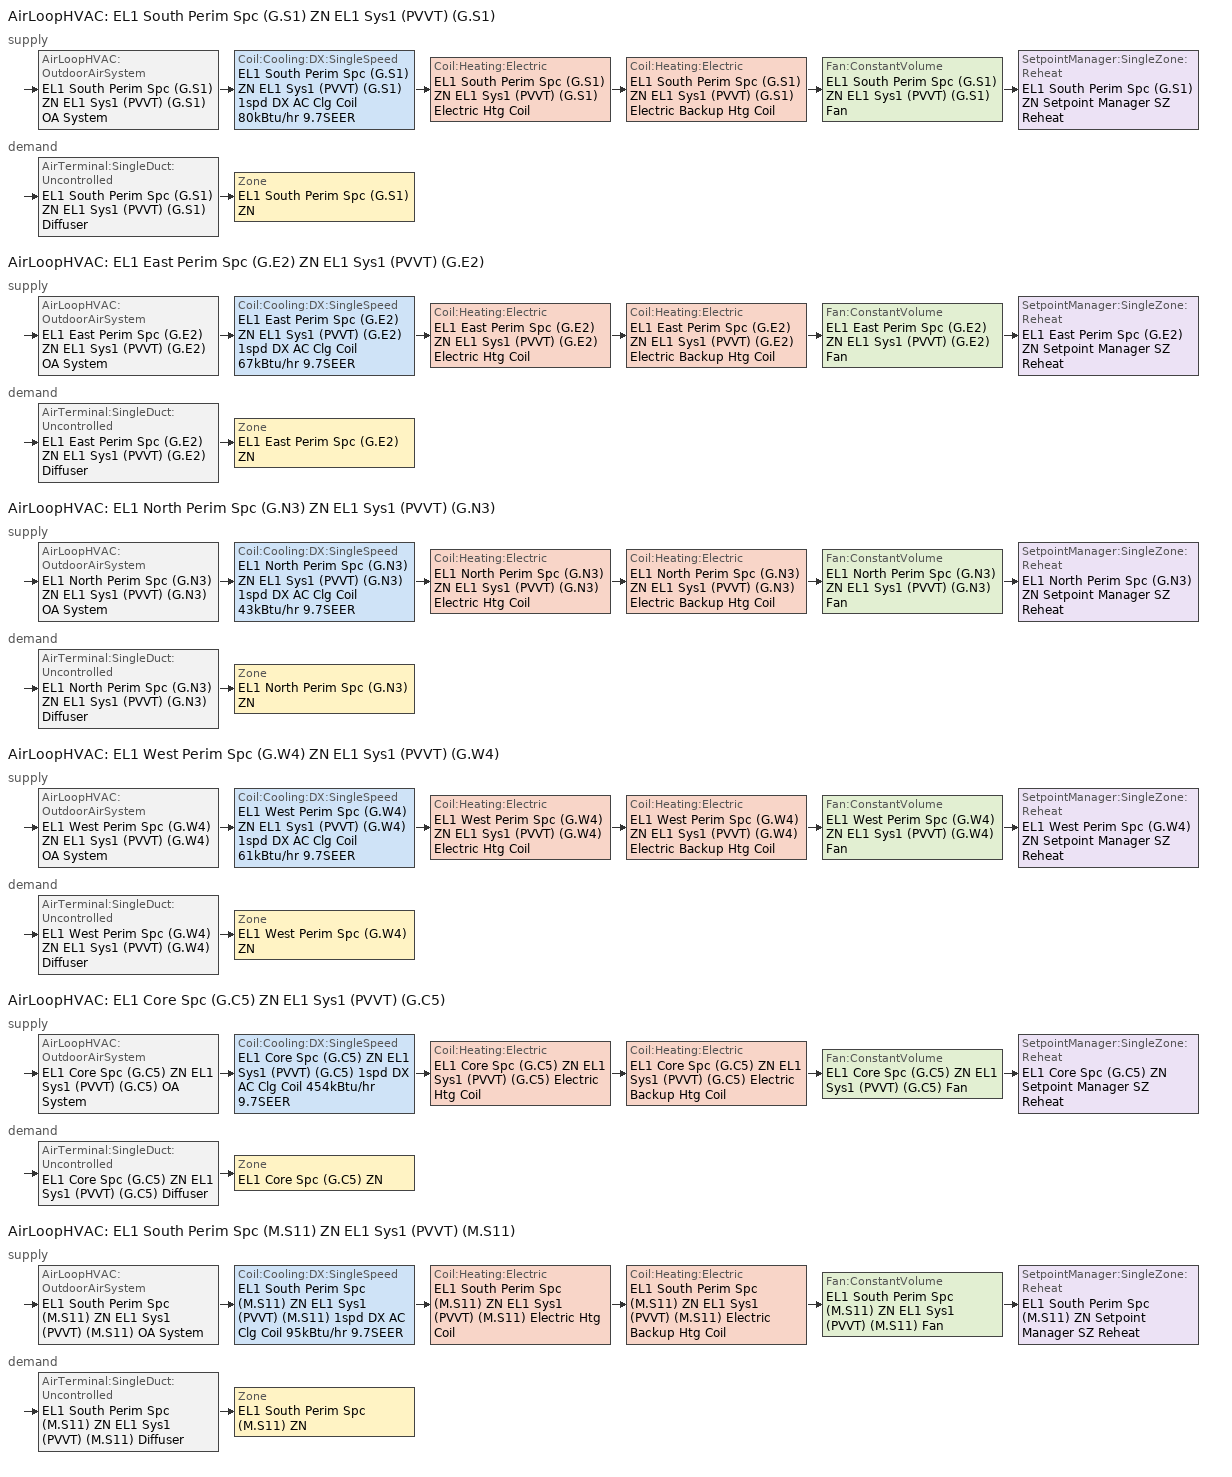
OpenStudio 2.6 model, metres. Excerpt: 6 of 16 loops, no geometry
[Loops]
AirLoopHVAC 'EL1 South Perim Spc (G.S1) ZN EL1 Sys1 (PVVT) (G.S1)'
 supply: AirLoopHVAC:OutdoorAirSystem 'EL1 South Perim Spc (G.S1) ZN EL1 Sys1 (PVVT) (G.S1) OA System' > Coil:Cooling:DX:SingleSpeed 'EL1 South Perim Spc (G.S1) ZN EL1 Sys1 (PVVT) (G.S1) 1spd DX AC Clg Coil 80kBtu/hr 9.7SEER' > Coil:Heating:Electric 'EL1 South Perim Spc (G.S1) ZN EL1 Sys1 (PVVT) (G.S1) Electric Htg Coil' > Coil:Heating:Electric 'EL1 South Perim Spc (G.S1) ZN EL1 Sys1 (PVVT) (G.S1) Electric Backup Htg Coil' > Fan:ConstantVolume 'EL1 South Perim Spc (G.S1) ZN EL1 Sys1 (PVVT) (G.S1) Fan' > SetpointManager:SingleZone:Reheat 'EL1 South Perim Spc (G.S1) ZN Setpoint Manager SZ Reheat'
 demand: AirTerminal:SingleDuct:Uncontrolled 'EL1 South Perim Spc (G.S1) ZN EL1 Sys1 (PVVT) (G.S1) Diffuser' > Zone 'EL1 South Perim Spc (G.S1) ZN'
AirLoopHVAC 'EL1 East Perim Spc (G.E2) ZN EL1 Sys1 (PVVT) (G.E2)'
 supply: AirLoopHVAC:OutdoorAirSystem 'EL1 East Perim Spc (G.E2) ZN EL1 Sys1 (PVVT) (G.E2) OA System' > Coil:Cooling:DX:SingleSpeed 'EL1 East Perim Spc (G.E2) ZN EL1 Sys1 (PVVT) (G.E2) 1spd DX AC Clg Coil 67kBtu/hr 9.7SEER' > Coil:Heating:Electric 'EL1 East Perim Spc (G.E2) ZN EL1 Sys1 (PVVT) (G.E2) Electric Htg Coil' > Coil:Heating:Electric 'EL1 East Perim Spc (G.E2) ZN EL1 Sys1 (PVVT) (G.E2) Electric Backup Htg Coil' > Fan:ConstantVolume 'EL1 East Perim Spc (G.E2) ZN EL1 Sys1 (PVVT) (G.E2) Fan' > SetpointManager:SingleZone:Reheat 'EL1 East Perim Spc (G.E2) ZN Setpoint Manager SZ Reheat'
 demand: AirTerminal:SingleDuct:Uncontrolled 'EL1 East Perim Spc (G.E2) ZN EL1 Sys1 (PVVT) (G.E2) Diffuser' > Zone 'EL1 East Perim Spc (G.E2) ZN'
AirLoopHVAC 'EL1 North Perim Spc (G.N3) ZN EL1 Sys1 (PVVT) (G.N3)'
 supply: AirLoopHVAC:OutdoorAirSystem 'EL1 North Perim Spc (G.N3) ZN EL1 Sys1 (PVVT) (G.N3) OA System' > Coil:Cooling:DX:SingleSpeed 'EL1 North Perim Spc (G.N3) ZN EL1 Sys1 (PVVT) (G.N3) 1spd DX AC Clg Coil 43kBtu/hr 9.7SEER' > Coil:Heating:Electric 'EL1 North Perim Spc (G.N3) ZN EL1 Sys1 (PVVT) (G.N3) Electric Htg Coil' > Coil:Heating:Electric 'EL1 North Perim Spc (G.N3) ZN EL1 Sys1 (PVVT) (G.N3) Electric Backup Htg Coil' > Fan:ConstantVolume 'EL1 North Perim Spc (G.N3) ZN EL1 Sys1 (PVVT) (G.N3) Fan' > SetpointManager:SingleZone:Reheat 'EL1 North Perim Spc (G.N3) ZN Setpoint Manager SZ Reheat'
 demand: AirTerminal:SingleDuct:Uncontrolled 'EL1 North Perim Spc (G.N3) ZN EL1 Sys1 (PVVT) (G.N3) Diffuser' > Zone 'EL1 North Perim Spc (G.N3) ZN'
AirLoopHVAC 'EL1 West Perim Spc (G.W4) ZN EL1 Sys1 (PVVT) (G.W4)'
 supply: AirLoopHVAC:OutdoorAirSystem 'EL1 West Perim Spc (G.W4) ZN EL1 Sys1 (PVVT) (G.W4) OA System' > Coil:Cooling:DX:SingleSpeed 'EL1 West Perim Spc (G.W4) ZN EL1 Sys1 (PVVT) (G.W4) 1spd DX AC Clg Coil 61kBtu/hr 9.7SEER' > Coil:Heating:Electric 'EL1 West Perim Spc (G.W4) ZN EL1 Sys1 (PVVT) (G.W4) Electric Htg Coil' > Coil:Heating:Electric 'EL1 West Perim Spc (G.W4) ZN EL1 Sys1 (PVVT) (G.W4) Electric Backup Htg Coil' > Fan:ConstantVolume 'EL1 West Perim Spc (G.W4) ZN EL1 Sys1 (PVVT) (G.W4) Fan' > SetpointManager:SingleZone:Reheat 'EL1 West Perim Spc (G.W4) ZN Setpoint Manager SZ Reheat'
 demand: AirTerminal:SingleDuct:Uncontrolled 'EL1 West Perim Spc (G.W4) ZN EL1 Sys1 (PVVT) (G.W4) Diffuser' > Zone 'EL1 West Perim Spc (G.W4) ZN'
AirLoopHVAC 'EL1 Core Spc (G.C5) ZN EL1 Sys1 (PVVT) (G.C5)'
 supply: AirLoopHVAC:OutdoorAirSystem 'EL1 Core Spc (G.C5) ZN EL1 Sys1 (PVVT) (G.C5) OA System' > Coil:Cooling:DX:SingleSpeed 'EL1 Core Spc (G.C5) ZN EL1 Sys1 (PVVT) (G.C5) 1spd DX AC Clg Coil 454kBtu/hr 9.7SEER' > Coil:Heating:Electric 'EL1 Core Spc (G.C5) ZN EL1 Sys1 (PVVT) (G.C5) Electric Htg Coil' > Coil:Heating:Electric 'EL1 Core Spc (G.C5) ZN EL1 Sys1 (PVVT) (G.C5) Electric Backup Htg Coil' > Fan:ConstantVolume 'EL1 Core Spc (G.C5) ZN EL1 Sys1 (PVVT) (G.C5) Fan' > SetpointManager:SingleZone:Reheat 'EL1 Core Spc (G.C5) ZN Setpoint Manager SZ Reheat'
 demand: AirTerminal:SingleDuct:Uncontrolled 'EL1 Core Spc (G.C5) ZN EL1 Sys1 (PVVT) (G.C5) Diffuser' > Zone 'EL1 Core Spc (G.C5) ZN'
AirLoopHVAC 'EL1 South Perim Spc (M.S11) ZN EL1 Sys1 (PVVT) (M.S11)'
 supply: AirLoopHVAC:OutdoorAirSystem 'EL1 South Perim Spc (M.S11) ZN EL1 Sys1 (PVVT) (M.S11) OA System' > Coil:Cooling:DX:SingleSpeed 'EL1 South Perim Spc (M.S11) ZN EL1 Sys1 (PVVT) (M.S11) 1spd DX AC Clg Coil 95kBtu/hr 9.7SEER' > Coil:Heating:Electric 'EL1 South Perim Spc (M.S11) ZN EL1 Sys1 (PVVT) (M.S11) Electric Htg Coil' > Coil:Heating:Electric 'EL1 South Perim Spc (M.S11) ZN EL1 Sys1 (PVVT) (M.S11) Electric Backup Htg Coil' > Fan:ConstantVolume 'EL1 South Perim Spc (M.S11) ZN EL1 Sys1 (PVVT) (M.S11) Fan' > SetpointManager:SingleZone:Reheat 'EL1 South Perim Spc (M.S11) ZN Setpoint Manager SZ Reheat'
 demand: AirTerminal:SingleDuct:Uncontrolled 'EL1 South Perim Spc (M.S11) ZN EL1 Sys1 (PVVT) (M.S11) Diffuser' > Zone 'EL1 South Perim Spc (M.S11) ZN'
[Sizing:Zone] Zone Cooling Design Supply Air Temperature Input Method=SupplyAirTemperature; Zone Cooling Design Supply Air Temperature {C}=12.7778; Zone Cooling Design Supply Air Temperature Difference {deltaC}=11.11; Zone Heating Design Supply Air Temperature Input Method=SupplyAirTemperature; Zone Heating Design Supply Air Temperature {C}=50; Zone Heating Design Supply Air Temperature Difference {deltaC}=11.11; Zone Cooling Design Supply Air Humidity Ratio {kg-H2O/kg-air}=0.0085; Zone Heating Design Supply Air Humidity Ratio {kg-H2O/kg-air}=0.008; Cooling Design Air Flow Method=DesignDay; Heating Design Air Flow Method=DesignDay; Account for Dedicated Outdoor Air System=No; Dedicated Outdoor Air System Control Strategy=NeutralSupplyAir; Dedicated Outdoor Air Low Setpoint Temperature for Design {C}=autosize; Dedicated Outdoor Air High Setpoint Temperature for Design {C}=autosize
EL1 Core Spc (G.C5) ZN; EL1 East Perim Spc (G.E2) ZN; EL1 North Perim Spc (G.N3) ZN; EL1 South Perim Spc (G.S1) ZN; EL1 South Perim Spc (M.S11) ZN; EL1 West Perim Spc (G.W4) ZN
[Zone equipment]
EL1 Core Spc (G.C5) ZN: EL1 Core Spc (G.C5) ZN EL1 Sys1 (PVVT) (G.C5) Diffuser
EL1 East Perim Spc (G.E2) ZN: EL1 East Perim Spc (G.E2) ZN EL1 Sys1 (PVVT) (G.E2) Diffuser
EL1 North Perim Spc (G.N3) ZN: EL1 North Perim Spc (G.N3) ZN EL1 Sys1 (PVVT) (G.N3) Diffuser
EL1 South Perim Spc (G.S1) ZN: EL1 South Perim Spc (G.S1) ZN EL1 Sys1 (PVVT) (G.S1) Diffuser
EL1 South Perim Spc (M.S11) ZN: EL1 South Perim Spc (M.S11) ZN EL1 Sys1 (PVVT) (M.S11) Diffuser
EL1 West Perim Spc (G.W4) ZN: EL1 West Perim Spc (G.W4) ZN EL1 Sys1 (PVVT) (G.W4) Diffuser
[AirLoopHVAC] Design Supply Air Flow Rate {m3/s}=AutoSize
Name | Availability Schedule
EL1 South Perim Spc (G.S1) ZN EL1 Sys1 (PVVT) (G.S1) | EL1 South Perim Spc (G.S1) ZN EL1 Sys1 (PVVT) (G.S1) Occ Sch
EL1 East Perim Spc (G.E2) ZN EL1 Sys1 (PVVT) (G.E2) | EL1 East Perim Spc (G.E2) ZN EL1 Sys1 (PVVT) (G.E2) Occ Sch
EL1 North Perim Spc (G.N3) ZN EL1 Sys1 (PVVT) (G.N3) | EL1 North Perim Spc (G.N3) ZN EL1 Sys1 (PVVT) (G.N3) Occ Sch
EL1 West Perim Spc (G.W4) ZN EL1 Sys1 (PVVT) (G.W4) | EL1 West Perim Spc (G.W4) ZN EL1 Sys1 (PVVT) (G.W4) Occ Sch
EL1 Core Spc (G.C5) ZN EL1 Sys1 (PVVT) (G.C5) | EL1 Core Spc (G.C5) ZN EL1 Sys1 (PVVT) (G.C5) Occ Sch
EL1 South Perim Spc (M.S11) ZN EL1 Sys1 (PVVT) (M.S11) | EL1 South Perim Spc (M.S11) ZN EL1 Sys1 (PVVT) (M.S11) Occ Sch
[Sizing:System] Type of Load to Size On=Sensible; Design Outdoor Air Flow Rate {m3/s}=Autosize; Minimum System Air Flow Ratio=1; Preheat Design Temperature {C}=7.22222; Preheat Design Humidity Ratio {kg-H2O/kg-Air}=0.008; Precool Design Temperature {C}=12.7778; Precool Design Humidity Ratio {kg-H2O/kg-Air}=0.008; Central Cooling Design Supply Air Temperature {C}=12.7778; Central Heating Design Supply Air Temperature {C}=50; Sizing Option=Coincident; 100% Outdoor Air in Cooling=No; 100% Outdoor Air in Heating=No; Central Cooling Design Supply Air Humidity Ratio {kg-H2O/kg-Air}=0.0085; Central Heating Design Supply Air Humidity Ratio {kg-H2O/kg-Air}=0.008; Cooling Design Air Flow Method=DesignDay; Cooling Design Air Flow Rate {m3/s}=0; Heating Design Air Flow Method=DesignDay; Heating Design Air Flow Rate {m3/s}=0; System Outdoor Air Method=ZoneSum; Zone Maximum Outdoor Air Fraction=1; Cooling Supply Air Flow Rate Per Floor Area {m3/s-m2}=0.00996765; Cooling Fraction of Autosized Cooling Supply Air Flow Rate=1; Cooling Supply Air Flow Rate Per Unit Cooling Capacity {m3/s-W}=3.94755e-05; Heating Supply Air Flow Rate Per Floor Area {m3/s-m2}=0.00996765; Heating Fraction of Autosized Heating Supply Air Flow Rate=1; Heating Fraction of Autosized Cooling Supply Air Flow Rate=1; Heating Supply Air Flow Rate Per Unit Heating Capacity {m3/s-W}=3.15882e-05; Cooling Design Capacity Method=CoolingDesignCapacity; Cooling Design Capacity {W}=autosize; Cooling Design Capacity Per Floor Area {W/m2}=234.7; Fraction of Autosized Cooling Design Capacity=1; Heating Design Capacity Method=HeatingDesignCapacity; Heating Design Capacity {W}=autosize; Heating Design Capacity Per Floor Area {W/m2}=157; Fraction of Autosized Heating Design Capacity=1; Central Cooling Capacity Control Method=OnOff
EL1 South Perim Spc (G.S1) ZN EL1 Sys1 (PVVT) (G.S1); EL1 East Perim Spc (G.E2) ZN EL1 Sys1 (PVVT) (G.E2); EL1 North Perim Spc (G.N3) ZN EL1 Sys1 (PVVT) (G.N3); EL1 West Perim Spc (G.W4) ZN EL1 Sys1 (PVVT) (G.W4); EL1 Core Spc (G.C5) ZN EL1 Sys1 (PVVT) (G.C5); EL1 South Perim Spc (M.S11) ZN EL1 Sys1 (PVVT) (M.S11)
[SetpointManager:SingleZone:Reheat] Minimum Supply Air Temperature {C}=12.7778; Maximum Supply Air Temperature {C}=50
Name | Control Zone | Setpoint Node or NodeList
EL1 South Perim Spc (G.S1) ZN Setpoint Manager SZ Reheat | EL1 South Perim Spc (G.S1) ZN | EL1 South Perim Spc (G.S1) ZN EL1 Sys1 (PVVT) (G.S1) Supply Outlet Node
EL1 East Perim Spc (G.E2) ZN Setpoint Manager SZ Reheat | EL1 East Perim Spc (G.E2) ZN | EL1 East Perim Spc (G.E2) ZN EL1 Sys1 (PVVT) (G.E2) Supply Outlet Node
EL1 North Perim Spc (G.N3) ZN Setpoint Manager SZ Reheat | EL1 North Perim Spc (G.N3) ZN | EL1 North Perim Spc (G.N3) ZN EL1 Sys1 (PVVT) (G.N3) Supply Outlet Node
EL1 West Perim Spc (G.W4) ZN Setpoint Manager SZ Reheat | EL1 West Perim Spc (G.W4) ZN | EL1 West Perim Spc (G.W4) ZN EL1 Sys1 (PVVT) (G.W4) Supply Outlet Node
EL1 Core Spc (G.C5) ZN Setpoint Manager SZ Reheat | EL1 Core Spc (G.C5) ZN | EL1 Core Spc (G.C5) ZN EL1 Sys1 (PVVT) (G.C5) Supply Outlet Node
EL1 South Perim Spc (M.S11) ZN Setpoint Manager SZ Reheat | EL1 South Perim Spc (M.S11) ZN | EL1 South Perim Spc (M.S11) ZN EL1 Sys1 (PVVT) (M.S11) Supply Outlet Node
[Fan:ConstantVolume] Availability Schedule=Always On Discrete; Maximum Flow Rate {m3/s}=AutoSize; Motor In Airstream Fraction=1
Name | Fan Efficiency | Pressure Rise {Pa} | Motor Efficiency
EL1 South Perim Spc (G.S1) ZN EL1 Sys1 (PVVT) (G.S1) Fan | 0.5395 | 622.722 | 0.83
EL1 East Perim Spc (G.E2) ZN EL1 Sys1 (PVVT) (G.E2) Fan; EL1 West Perim Spc (G.W4) ZN EL1 Sys1 (PVVT) (G.W4) Fan | 0.52975 | 622.722 | 0.815
EL1 North Perim Spc (G.N3) ZN EL1 Sys1 (PVVT) (G.N3) Fan | 0.5135 | 622.722 | 0.79
EL1 Core Spc (G.C5) ZN EL1 Sys1 (PVVT) (G.C5) Fan | 0.58825 | 1110.94 | 0.905
EL1 South Perim Spc (M.S11) ZN EL1 Sys1 (PVVT) (M.S11) Fan | 0.5525 | 622.722 | 0.85
[Coil:Heating:Electric] Availability Schedule=Always On Discrete; Efficiency=1
EL1 South Perim Spc (G.S1) ZN EL1 Sys1 (PVVT) (G.S1) Electric Htg Coil; EL1 South Perim Spc (G.S1) ZN EL1 Sys1 (PVVT) (G.S1) Electric Backup Htg Coil; EL1 East Perim Spc (G.E2) ZN EL1 Sys1 (PVVT) (G.E2) Electric Htg Coil; EL1 East Perim Spc (G.E2) ZN EL1 Sys1 (PVVT) (G.E2) Electric Backup Htg Coil; EL1 North Perim Spc (G.N3) ZN EL1 Sys1 (PVVT) (G.N3) Electric Htg Coil; EL1 North Perim Spc (G.N3) ZN EL1 Sys1 (PVVT) (G.N3) Electric Backup Htg Coil; EL1 West Perim Spc (G.W4) ZN EL1 Sys1 (PVVT) (G.W4) Electric Htg Coil; EL1 West Perim Spc (G.W4) ZN EL1 Sys1 (PVVT) (G.W4) Electric Backup Htg Coil; EL1 Core Spc (G.C5) ZN EL1 Sys1 (PVVT) (G.C5) Electric Htg Coil; EL1 Core Spc (G.C5) ZN EL1 Sys1 (PVVT) (G.C5) Electric Backup Htg Coil; EL1 South Perim Spc (M.S11) ZN EL1 Sys1 (PVVT) (M.S11) Electric Htg Coil; EL1 South Perim Spc (M.S11) ZN EL1 Sys1 (PVVT) (M.S11) Electric Backup Htg Coil
[Coil:Cooling:DX:SingleSpeed] Availability Schedule=Always On Discrete; Rated Total Cooling Capacity {W}=autosize; Rated Sensible Heat Ratio=autosize; Rated COP {W/W}=3.14722; Rated Air Flow Rate {m3/s}=autosize; Rated Evaporator Fan Power Per Volume Flow Rate {W/(m3/s)}=773.3; Total Cooling Capacity Function of Temperature Curve=SpltAC1Sp_ClCap_fT; Total Cooling Capacity Function of Flow Fraction Curve=SpltAC1Sp_CLoss_fPLR_Mod; Energy Input Ratio Function of Temperature Curve=SpltAC1Sp_EIR_fT; Energy Input Ratio Function of Flow Fraction Curve=SpltAC1Sp_CEIR_fPLR_Mod; Part Load Fraction Correlation Curve=CoilClgDXEIRRatio_fQFrac; Condenser Type=AirCooled; Evaporative Condenser Effectiveness=0; Evaporative Condenser Air Flow Rate {m3/s}=Autosize; Evaporative Condenser Pump Rated Power Consumption {W}=Autosize; Crankcase Heater Capacity {W}=0; Maximum Outdoor Dry-Bulb Temperature for Crankcase Heater Operation {C}=0; Basin Heater Capacity {W/K}=0; Basin Heater Setpoint Temperature {C}=10
EL1 South Perim Spc (G.S1) ZN EL1 Sys1 (PVVT) (G.S1) 1spd DX AC Clg Coil 80kBtu/hr 9.7SEER; EL1 East Perim Spc (G.E2) ZN EL1 Sys1 (PVVT) (G.E2) 1spd DX AC Clg Coil 67kBtu/hr 9.7SEER; EL1 North Perim Spc (G.N3) ZN EL1 Sys1 (PVVT) (G.N3) 1spd DX AC Clg Coil 43kBtu/hr 9.7SEER; EL1 West Perim Spc (G.W4) ZN EL1 Sys1 (PVVT) (G.W4) 1spd DX AC Clg Coil 61kBtu/hr 9.7SEER; EL1 Core Spc (G.C5) ZN EL1 Sys1 (PVVT) (G.C5) 1spd DX AC Clg Coil 454kBtu/hr 9.7SEER; EL1 South Perim Spc (M.S11) ZN EL1 Sys1 (PVVT) (M.S11) 1spd DX AC Clg Coil 95kBtu/hr 9.7SEER
[Controller:OutdoorAir] Minimum Outdoor Air Flow Rate {m3/s}=0; Maximum Outdoor Air Flow Rate {m3/s}=Autosize; Economizer Control Type=NoEconomizer; Economizer Control Action Type=ModulateFlow; Economizer Maximum Limit Dry-Bulb Temperature {C}=28; Economizer Maximum Limit Enthalpy {J/kg}=64000; Lockout Type=LockoutWithCompressor; Minimum Limit Type=FixedMinimum; Minimum Outdoor Air Schedule=Always On Discrete; High Humidity Control=No; Heat Recovery Bypass Control Type=BypassWhenWithinEconomizerLimits
Name | Controller Mechanical Ventilation
EL1 South Perim Spc (G.S1) ZN EL1 Sys1 (PVVT) (G.S1) OA System Controller | Controller Mechanical Ventilation 1
EL1 East Perim Spc (G.E2) ZN EL1 Sys1 (PVVT) (G.E2) OA System Controller | Controller Mechanical Ventilation 2
EL1 North Perim Spc (G.N3) ZN EL1 Sys1 (PVVT) (G.N3) OA System Controller | Controller Mechanical Ventilation 3
EL1 West Perim Spc (G.W4) ZN EL1 Sys1 (PVVT) (G.W4) OA System Controller | Controller Mechanical Ventilation 4
EL1 Core Spc (G.C5) ZN EL1 Sys1 (PVVT) (G.C5) OA System Controller | Controller Mechanical Ventilation 5
EL1 South Perim Spc (M.S11) ZN EL1 Sys1 (PVVT) (M.S11) OA System Controller | Controller Mechanical Ventilation 6
[Controller:MechanicalVentilation] Availability Schedule=Always On Discrete; System Outdoor Air Method=ZoneSum
Controller Mechanical Ventilation 1; Controller Mechanical Ventilation 2; Controller Mechanical Ventilation 3; Controller Mechanical Ventilation 4; Controller Mechanical Ventilation 5; Controller Mechanical Ventilation 6
[AirLoopHVAC:OutdoorAirSystem]
Name | Controller
EL1 South Perim Spc (G.S1) ZN EL1 Sys1 (PVVT) (G.S1) OA System | EL1 South Perim Spc (G.S1) ZN EL1 Sys1 (PVVT) (G.S1) OA System Controller
EL1 East Perim Spc (G.E2) ZN EL1 Sys1 (PVVT) (G.E2) OA System | EL1 East Perim Spc (G.E2) ZN EL1 Sys1 (PVVT) (G.E2) OA System Controller
EL1 North Perim Spc (G.N3) ZN EL1 Sys1 (PVVT) (G.N3) OA System | EL1 North Perim Spc (G.N3) ZN EL1 Sys1 (PVVT) (G.N3) OA System Controller
EL1 West Perim Spc (G.W4) ZN EL1 Sys1 (PVVT) (G.W4) OA System | EL1 West Perim Spc (G.W4) ZN EL1 Sys1 (PVVT) (G.W4) OA System Controller
EL1 Core Spc (G.C5) ZN EL1 Sys1 (PVVT) (G.C5) OA System | EL1 Core Spc (G.C5) ZN EL1 Sys1 (PVVT) (G.C5) OA System Controller
EL1 South Perim Spc (M.S11) ZN EL1 Sys1 (PVVT) (M.S11) OA System | EL1 South Perim Spc (M.S11) ZN EL1 Sys1 (PVVT) (M.S11) OA System Controller
[AirTerminal:SingleDuct:Uncontrolled] Availability Schedule=Always On Discrete; Maximum Air Flow Rate {m3/s}=AutoSize
EL1 South Perim Spc (G.S1) ZN EL1 Sys1 (PVVT) (G.S1) Diffuser; EL1 East Perim Spc (G.E2) ZN EL1 Sys1 (PVVT) (G.E2) Diffuser; EL1 North Perim Spc (G.N3) ZN EL1 Sys1 (PVVT) (G.N3) Diffuser; EL1 West Perim Spc (G.W4) ZN EL1 Sys1 (PVVT) (G.W4) Diffuser; EL1 Core Spc (G.C5) ZN EL1 Sys1 (PVVT) (G.C5) Diffuser; EL1 South Perim Spc (M.S11) ZN EL1 Sys1 (PVVT) (M.S11) Diffuser
[Schedule:Ruleset]
Name | Default Day Schedule | Summer Design Day Schedule | Winter Design Day Schedule
EL1 Core Spc (G.C5) ZN EL1 Sys1 (PVVT) (G.C5) Occ Sch | EL1 Core Spc (G.C5) ZN EL1 Sys1 (PVVT) (G.C5) Occ Sch Default | EL1 Core Spc (G.C5) ZN EL1 Sys1 (PVVT) (G.C5) Occ Sch Summer Design Day | EL1 Core Spc (G.C5) ZN EL1 Sys1 (PVVT) (G.C5) Occ Sch Winter Design Day
EL1 East Perim Spc (G.E2) ZN EL1 Sys1 (PVVT) (G.E2) Occ Sch | EL1 East Perim Spc (G.E2) ZN EL1 Sys1 (PVVT) (G.E2) Occ Sch Default | EL1 East Perim Spc (G.E2) ZN EL1 Sys1 (PVVT) (G.E2) Occ Sch Summer Design Day | EL1 East Perim Spc (G.E2) ZN EL1 Sys1 (PVVT) (G.E2) Occ Sch Winter Design Day
EL1 North Perim Spc (G.N3) ZN EL1 Sys1 (PVVT) (G.N3) Occ Sch | EL1 North Perim Spc (G.N3) ZN EL1 Sys1 (PVVT) (G.N3) Occ Sch Default | EL1 North Perim Spc (G.N3) ZN EL1 Sys1 (PVVT) (G.N3) Occ Sch Summer Design Day | EL1 North Perim Spc (G.N3) ZN EL1 Sys1 (PVVT) (G.N3) Occ Sch Winter Design Day
EL1 South Perim Spc (G.S1) ZN EL1 Sys1 (PVVT) (G.S1) Occ Sch | EL1 South Perim Spc (G.S1) ZN EL1 Sys1 (PVVT) (G.S1) Occ Sch Default | EL1 South Perim Spc (G.S1) ZN EL1 Sys1 (PVVT) (G.S1) Occ Sch Summer Design Day | EL1 South Perim Spc (G.S1) ZN EL1 Sys1 (PVVT) (G.S1) Occ Sch Winter Design Day
EL1 South Perim Spc (M.S11) ZN EL1 Sys1 (PVVT) (M.S11) Occ Sch | EL1 South Perim Spc (M.S11) ZN EL1 Sys1 (PVVT) (M.S11) Occ Sch Default | EL1 South Perim Spc (M.S11) ZN EL1 Sys1 (PVVT) (M.S11) Occ Sch Summer Design Day | EL1 South Perim Spc (M.S11) ZN EL1 Sys1 (PVVT) (M.S11) Occ Sch Winter Design Day
EL1 West Perim Spc (G.W4) ZN EL1 Sys1 (PVVT) (G.W4) Occ Sch | EL1 West Perim Spc (G.W4) ZN EL1 Sys1 (PVVT) (G.W4) Occ Sch Default | EL1 West Perim Spc (G.W4) ZN EL1 Sys1 (PVVT) (G.W4) Occ Sch Summer Design Day | EL1 West Perim Spc (G.W4) ZN EL1 Sys1 (PVVT) (G.W4) Occ Sch Winter Design Day
[Schedule:Day]
EL1 Core Spc (G.C5) ZN EL1 Sys1 (PVVT) (G.C5) Occ Sch Default; EL1 Core Spc (G.C5) ZN EL1 Sys1 (PVVT) (G.C5) Occ Sch Winter Design Day; EL1 Core Spc (G.C5) ZN EL1 Sys1 (PVVT) (G.C5) Occ Sch Summer Design Day; EL1 East Perim Spc (G.E2) ZN EL1 Sys1 (PVVT) (G.E2) Occ Sch Default; EL1 East Perim Spc (G.E2) ZN EL1 Sys1 (PVVT) (G.E2) Occ Sch Winter Design Day; EL1 East Perim Spc (G.E2) ZN EL1 Sys1 (PVVT) (G.E2) Occ Sch Summer Design Day; EL1 North Perim Spc (G.N3) ZN EL1 Sys1 (PVVT) (G.N3) Occ Sch Default; EL1 North Perim Spc (G.N3) ZN EL1 Sys1 (PVVT) (G.N3) Occ Sch Winter Design Day; EL1 North Perim Spc (G.N3) ZN EL1 Sys1 (PVVT) (G.N3) Occ Sch Summer Design Day; EL1 South Perim Spc (G.S1) ZN EL1 Sys1 (PVVT) (G.S1) Occ Sch Default; EL1 South Perim Spc (G.S1) ZN EL1 Sys1 (PVVT) (G.S1) Occ Sch Winter Design Day; EL1 South Perim Spc (G.S1) ZN EL1 Sys1 (PVVT) (G.S1) Occ Sch Summer Design Day; EL1 South Perim Spc (M.S11) ZN EL1 Sys1 (PVVT) (M.S11) Occ Sch Default; EL1 South Perim Spc (M.S11) ZN EL1 Sys1 (PVVT) (M.S11) Occ Sch Winter Design Day; EL1 South Perim Spc (M.S11) ZN EL1 Sys1 (PVVT) (M.S11) Occ Sch Summer Design Day; EL1 West Perim Spc (G.W4) ZN EL1 Sys1 (PVVT) (G.W4) Occ Sch Default; EL1 West Perim Spc (G.W4) ZN EL1 Sys1 (PVVT) (G.W4) Occ Sch Winter Design Day; EL1 West Perim Spc (G.W4) ZN EL1 Sys1 (PVVT) (G.W4) Occ Sch Summer Design Day: 24, 0, 1
EL1 Core Spc (G.C5) ZN EL1 Sys1 (PVVT) (G.C5) Occ Sch Monday; EL1 Core Spc (G.C5) ZN EL1 Sys1 (PVVT) (G.C5) Occ Sch Tuesday; EL1 Core Spc (G.C5) ZN EL1 Sys1 (PVVT) (G.C5) Occ Sch Wednesday; EL1 Core Spc (G.C5) ZN EL1 Sys1 (PVVT) (G.C5) Occ Sch Thursday; EL1 Core Spc (G.C5) ZN EL1 Sys1 (PVVT) (G.C5) Occ Sch Friday; EL1 East Perim Spc (G.E2) ZN EL1 Sys1 (PVVT) (G.E2) Occ Sch Monday; EL1 East Perim Spc (G.E2) ZN EL1 Sys1 (PVVT) (G.E2) Occ Sch Tuesday; EL1 East Perim Spc (G.E2) ZN EL1 Sys1 (PVVT) (G.E2) Occ Sch Wednesday; EL1 East Perim Spc (G.E2) ZN EL1 Sys1 (PVVT) (G.E2) Occ Sch Thursday; EL1 East Perim Spc (G.E2) ZN EL1 Sys1 (PVVT) (G.E2) Occ Sch Friday; EL1 North Perim Spc (G.N3) ZN EL1 Sys1 (PVVT) (G.N3) Occ Sch Monday; EL1 North Perim Spc (G.N3) ZN EL1 Sys1 (PVVT) (G.N3) Occ Sch Tuesday; EL1 North Perim Spc (G.N3) ZN EL1 Sys1 (PVVT) (G.N3) Occ Sch Wednesday; EL1 North Perim Spc (G.N3) ZN EL1 Sys1 (PVVT) (G.N3) Occ Sch Thursday; EL1 North Perim Spc (G.N3) ZN EL1 Sys1 (PVVT) (G.N3) Occ Sch Friday; EL1 South Perim Spc (G.S1) ZN EL1 Sys1 (PVVT) (G.S1) Occ Sch Monday; EL1 South Perim Spc (G.S1) ZN EL1 Sys1 (PVVT) (G.S1) Occ Sch Tuesday; EL1 South Perim Spc (G.S1) ZN EL1 Sys1 (PVVT) (G.S1) Occ Sch Wednesday; EL1 South Perim Spc (G.S1) ZN EL1 Sys1 (PVVT) (G.S1) Occ Sch Thursday; EL1 South Perim Spc (G.S1) ZN EL1 Sys1 (PVVT) (G.S1) Occ Sch Friday; EL1 South Perim Spc (M.S11) ZN EL1 Sys1 (PVVT) (M.S11) Occ Sch Monday; EL1 South Perim Spc (M.S11) ZN EL1 Sys1 (PVVT) (M.S11) Occ Sch Tuesday; EL1 South Perim Spc (M.S11) ZN EL1 Sys1 (PVVT) (M.S11) Occ Sch Wednesday; EL1 South Perim Spc (M.S11) ZN EL1 Sys1 (PVVT) (M.S11) Occ Sch Thursday; EL1 South Perim Spc (M.S11) ZN EL1 Sys1 (PVVT) (M.S11) Occ Sch Friday; EL1 West Perim Spc (G.W4) ZN EL1 Sys1 (PVVT) (G.W4) Occ Sch Monday; EL1 West Perim Spc (G.W4) ZN EL1 Sys1 (PVVT) (G.W4) Occ Sch Tuesday; EL1 West Perim Spc (G.W4) ZN EL1 Sys1 (PVVT) (G.W4) Occ Sch Wednesday; EL1 West Perim Spc (G.W4) ZN EL1 Sys1 (PVVT) (G.W4) Occ Sch Thursday; EL1 West Perim Spc (G.W4) ZN EL1 Sys1 (PVVT) (G.W4) Occ Sch Friday: 9, 0, 0, 22, 0, 1, 24, 0, 0
EL1 Core Spc (G.C5) ZN EL1 Sys1 (PVVT) (G.C5) Occ Sch Saturday; EL1 East Perim Spc (G.E2) ZN EL1 Sys1 (PVVT) (G.E2) Occ Sch Saturday; EL1 North Perim Spc (G.N3) ZN EL1 Sys1 (PVVT) (G.N3) Occ Sch Saturday; EL1 South Perim Spc (G.S1) ZN EL1 Sys1 (PVVT) (G.S1) Occ Sch Saturday; EL1 South Perim Spc (M.S11) ZN EL1 Sys1 (PVVT) (M.S11) Occ Sch Saturday; EL1 West Perim Spc (G.W4) ZN EL1 Sys1 (PVVT) (G.W4) Occ Sch Saturday: 9, 0, 0, 20, 0, 1, 24, 0, 0
EL1 Core Spc (G.C5) ZN EL1 Sys1 (PVVT) (G.C5) Occ Sch Sunday; EL1 East Perim Spc (G.E2) ZN EL1 Sys1 (PVVT) (G.E2) Occ Sch Sunday; EL1 North Perim Spc (G.N3) ZN EL1 Sys1 (PVVT) (G.N3) Occ Sch Sunday; EL1 South Perim Spc (G.S1) ZN EL1 Sys1 (PVVT) (G.S1) Occ Sch Sunday; EL1 South Perim Spc (M.S11) ZN EL1 Sys1 (PVVT) (M.S11) Occ Sch Sunday; EL1 West Perim Spc (G.W4) ZN EL1 Sys1 (PVVT) (G.W4) Occ Sch Sunday: 9, 0, 0, 19, 0, 1, 24, 0, 0
[Schedule:Rule] Date Specification Type=DateRange; Start Month=1; Start Day=1; End Month=12
Name | Schedule Ruleset | Rule Order | Day Schedule | Apply Monday | End Day | Apply Tuesday | Apply Wednesday | Apply Thursday | Apply Friday | Apply Saturday | Apply Sunday
EL1 Core Spc (G.C5) ZN EL1 Sys1 (PVVT) (G.C5) Occ Sch Monday Rule | EL1 Core Spc (G.C5) ZN EL1 Sys1 (PVVT) (G.C5) Occ Sch | 6 | EL1 Core Spc (G.C5) ZN EL1 Sys1 (PVVT) (G.C5) Occ Sch Monday | Yes | 25
EL1 Core Spc (G.C5) ZN EL1 Sys1 (PVVT) (G.C5) Occ Sch Tuesday Rule | EL1 Core Spc (G.C5) ZN EL1 Sys1 (PVVT) (G.C5) Occ Sch | 5 | EL1 Core Spc (G.C5) ZN EL1 Sys1 (PVVT) (G.C5) Occ Sch Tuesday |  | 26 | Yes
EL1 Core Spc (G.C5) ZN EL1 Sys1 (PVVT) (G.C5) Occ Sch Wednesday Rule | EL1 Core Spc (G.C5) ZN EL1 Sys1 (PVVT) (G.C5) Occ Sch | 4 | EL1 Core Spc (G.C5) ZN EL1 Sys1 (PVVT) (G.C5) Occ Sch Wednesday |  | 27 |  | Yes
EL1 Core Spc (G.C5) ZN EL1 Sys1 (PVVT) (G.C5) Occ Sch Thursday Rule | EL1 Core Spc (G.C5) ZN EL1 Sys1 (PVVT) (G.C5) Occ Sch | 3 | EL1 Core Spc (G.C5) ZN EL1 Sys1 (PVVT) (G.C5) Occ Sch Thursday |  | 28 |  |  | Yes
EL1 Core Spc (G.C5) ZN EL1 Sys1 (PVVT) (G.C5) Occ Sch Friday Rule | EL1 Core Spc (G.C5) ZN EL1 Sys1 (PVVT) (G.C5) Occ Sch | 2 | EL1 Core Spc (G.C5) ZN EL1 Sys1 (PVVT) (G.C5) Occ Sch Friday |  | 29 |  |  |  | Yes
EL1 Core Spc (G.C5) ZN EL1 Sys1 (PVVT) (G.C5) Occ Sch Saturday Rule | EL1 Core Spc (G.C5) ZN EL1 Sys1 (PVVT) (G.C5) Occ Sch | 1 | EL1 Core Spc (G.C5) ZN EL1 Sys1 (PVVT) (G.C5) Occ Sch Saturday |  | 30 |  |  |  |  | Yes
EL1 Core Spc (G.C5) ZN EL1 Sys1 (PVVT) (G.C5) Occ Sch Sunday Rule | EL1 Core Spc (G.C5) ZN EL1 Sys1 (PVVT) (G.C5) Occ Sch | 0 | EL1 Core Spc (G.C5) ZN EL1 Sys1 (PVVT) (G.C5) Occ Sch Sunday |  | 31 |  |  |  |  |  | Yes
EL1 East Perim Spc (G.E2) ZN EL1 Sys1 (PVVT) (G.E2) Occ Sch Monday Rule | EL1 East Perim Spc (G.E2) ZN EL1 Sys1 (PVVT) (G.E2) Occ Sch | 6 | EL1 East Perim Spc (G.E2) ZN EL1 Sys1 (PVVT) (G.E2) Occ Sch Monday | Yes | 25
EL1 East Perim Spc (G.E2) ZN EL1 Sys1 (PVVT) (G.E2) Occ Sch Tuesday Rule | EL1 East Perim Spc (G.E2) ZN EL1 Sys1 (PVVT) (G.E2) Occ Sch | 5 | EL1 East Perim Spc (G.E2) ZN EL1 Sys1 (PVVT) (G.E2) Occ Sch Tuesday |  | 26 | Yes
EL1 East Perim Spc (G.E2) ZN EL1 Sys1 (PVVT) (G.E2) Occ Sch Wednesday Rule | EL1 East Perim Spc (G.E2) ZN EL1 Sys1 (PVVT) (G.E2) Occ Sch | 4 | EL1 East Perim Spc (G.E2) ZN EL1 Sys1 (PVVT) (G.E2) Occ Sch Wednesday |  | 27 |  | Yes
EL1 East Perim Spc (G.E2) ZN EL1 Sys1 (PVVT) (G.E2) Occ Sch Thursday Rule | EL1 East Perim Spc (G.E2) ZN EL1 Sys1 (PVVT) (G.E2) Occ Sch | 3 | EL1 East Perim Spc (G.E2) ZN EL1 Sys1 (PVVT) (G.E2) Occ Sch Thursday |  | 28 |  |  | Yes
EL1 East Perim Spc (G.E2) ZN EL1 Sys1 (PVVT) (G.E2) Occ Sch Friday Rule | EL1 East Perim Spc (G.E2) ZN EL1 Sys1 (PVVT) (G.E2) Occ Sch | 2 | EL1 East Perim Spc (G.E2) ZN EL1 Sys1 (PVVT) (G.E2) Occ Sch Friday |  | 29 |  |  |  | Yes
EL1 East Perim Spc (G.E2) ZN EL1 Sys1 (PVVT) (G.E2) Occ Sch Saturday Rule | EL1 East Perim Spc (G.E2) ZN EL1 Sys1 (PVVT) (G.E2) Occ Sch | 1 | EL1 East Perim Spc (G.E2) ZN EL1 Sys1 (PVVT) (G.E2) Occ Sch Saturday |  | 30 |  |  |  |  | Yes
EL1 East Perim Spc (G.E2) ZN EL1 Sys1 (PVVT) (G.E2) Occ Sch Sunday Rule | EL1 East Perim Spc (G.E2) ZN EL1 Sys1 (PVVT) (G.E2) Occ Sch | 0 | EL1 East Perim Spc (G.E2) ZN EL1 Sys1 (PVVT) (G.E2) Occ Sch Sunday |  | 31 |  |  |  |  |  | Yes
EL1 North Perim Spc (G.N3) ZN EL1 Sys1 (PVVT) (G.N3) Occ Sch Monday Rule | EL1 North Perim Spc (G.N3) ZN EL1 Sys1 (PVVT) (G.N3) Occ Sch | 6 | EL1 North Perim Spc (G.N3) ZN EL1 Sys1 (PVVT) (G.N3) Occ Sch Monday | Yes | 25
EL1 North Perim Spc (G.N3) ZN EL1 Sys1 (PVVT) (G.N3) Occ Sch Tuesday Rule | EL1 North Perim Spc (G.N3) ZN EL1 Sys1 (PVVT) (G.N3) Occ Sch | 5 | EL1 North Perim Spc (G.N3) ZN EL1 Sys1 (PVVT) (G.N3) Occ Sch Tuesday |  | 26 | Yes
EL1 North Perim Spc (G.N3) ZN EL1 Sys1 (PVVT) (G.N3) Occ Sch Wednesday Rule | EL1 North Perim Spc (G.N3) ZN EL1 Sys1 (PVVT) (G.N3) Occ Sch | 4 | EL1 North Perim Spc (G.N3) ZN EL1 Sys1 (PVVT) (G.N3) Occ Sch Wednesday |  | 27 |  | Yes
EL1 North Perim Spc (G.N3) ZN EL1 Sys1 (PVVT) (G.N3) Occ Sch Thursday Rule | EL1 North Perim Spc (G.N3) ZN EL1 Sys1 (PVVT) (G.N3) Occ Sch | 3 | EL1 North Perim Spc (G.N3) ZN EL1 Sys1 (PVVT) (G.N3) Occ Sch Thursday |  | 28 |  |  | Yes
EL1 North Perim Spc (G.N3) ZN EL1 Sys1 (PVVT) (G.N3) Occ Sch Friday Rule | EL1 North Perim Spc (G.N3) ZN EL1 Sys1 (PVVT) (G.N3) Occ Sch | 2 | EL1 North Perim Spc (G.N3) ZN EL1 Sys1 (PVVT) (G.N3) Occ Sch Friday |  | 29 |  |  |  | Yes
EL1 North Perim Spc (G.N3) ZN EL1 Sys1 (PVVT) (G.N3) Occ Sch Saturday Rule | EL1 North Perim Spc (G.N3) ZN EL1 Sys1 (PVVT) (G.N3) Occ Sch | 1 | EL1 North Perim Spc (G.N3) ZN EL1 Sys1 (PVVT) (G.N3) Occ Sch Saturday |  | 30 |  |  |  |  | Yes
EL1 North Perim Spc (G.N3) ZN EL1 Sys1 (PVVT) (G.N3) Occ Sch Sunday Rule | EL1 North Perim Spc (G.N3) ZN EL1 Sys1 (PVVT) (G.N3) Occ Sch | 0 | EL1 North Perim Spc (G.N3) ZN EL1 Sys1 (PVVT) (G.N3) Occ Sch Sunday |  | 31 |  |  |  |  |  | Yes
EL1 South Perim Spc (G.S1) ZN EL1 Sys1 (PVVT) (G.S1) Occ Sch Monday Rule | EL1 South Perim Spc (G.S1) ZN EL1 Sys1 (PVVT) (G.S1) Occ Sch | 6 | EL1 South Perim Spc (G.S1) ZN EL1 Sys1 (PVVT) (G.S1) Occ Sch Monday | Yes | 25
EL1 South Perim Spc (G.S1) ZN EL1 Sys1 (PVVT) (G.S1) Occ Sch Tuesday Rule | EL1 South Perim Spc (G.S1) ZN EL1 Sys1 (PVVT) (G.S1) Occ Sch | 5 | EL1 South Perim Spc (G.S1) ZN EL1 Sys1 (PVVT) (G.S1) Occ Sch Tuesday |  | 26 | Yes
EL1 South Perim Spc (G.S1) ZN EL1 Sys1 (PVVT) (G.S1) Occ Sch Wednesday Rule | EL1 South Perim Spc (G.S1) ZN EL1 Sys1 (PVVT) (G.S1) Occ Sch | 4 | EL1 South Perim Spc (G.S1) ZN EL1 Sys1 (PVVT) (G.S1) Occ Sch Wednesday |  | 27 |  | Yes
EL1 South Perim Spc (G.S1) ZN EL1 Sys1 (PVVT) (G.S1) Occ Sch Thursday Rule | EL1 South Perim Spc (G.S1) ZN EL1 Sys1 (PVVT) (G.S1) Occ Sch | 3 | EL1 South Perim Spc (G.S1) ZN EL1 Sys1 (PVVT) (G.S1) Occ Sch Thursday |  | 28 |  |  | Yes
EL1 South Perim Spc (G.S1) ZN EL1 Sys1 (PVVT) (G.S1) Occ Sch Friday Rule | EL1 South Perim Spc (G.S1) ZN EL1 Sys1 (PVVT) (G.S1) Occ Sch | 2 | EL1 South Perim Spc (G.S1) ZN EL1 Sys1 (PVVT) (G.S1) Occ Sch Friday |  | 29 |  |  |  | Yes
EL1 South Perim Spc (G.S1) ZN EL1 Sys1 (PVVT) (G.S1) Occ Sch Saturday Rule | EL1 South Perim Spc (G.S1) ZN EL1 Sys1 (PVVT) (G.S1) Occ Sch | 1 | EL1 South Perim Spc (G.S1) ZN EL1 Sys1 (PVVT) (G.S1) Occ Sch Saturday |  | 30 |  |  |  |  | Yes
EL1 South Perim Spc (G.S1) ZN EL1 Sys1 (PVVT) (G.S1) Occ Sch Sunday Rule | EL1 South Perim Spc (G.S1) ZN EL1 Sys1 (PVVT) (G.S1) Occ Sch | 0 | EL1 South Perim Spc (G.S1) ZN EL1 Sys1 (PVVT) (G.S1) Occ Sch Sunday |  | 31 |  |  |  |  |  | Yes
EL1 South Perim Spc (M.S11) ZN EL1 Sys1 (PVVT) (M.S11) Occ Sch Monday Rule | EL1 South Perim Spc (M.S11) ZN EL1 Sys1 (PVVT) (M.S11) Occ Sch | 6 | EL1 South Perim Spc (M.S11) ZN EL1 Sys1 (PVVT) (M.S11) Occ Sch Monday | Yes | 25
EL1 South Perim Spc (M.S11) ZN EL1 Sys1 (PVVT) (M.S11) Occ Sch Tuesday Rule | EL1 South Perim Spc (M.S11) ZN EL1 Sys1 (PVVT) (M.S11) Occ Sch | 5 | EL1 South Perim Spc (M.S11) ZN EL1 Sys1 (PVVT) (M.S11) Occ Sch Tuesday |  | 26 | Yes
EL1 South Perim Spc (M.S11) ZN EL1 Sys1 (PVVT) (M.S11) Occ Sch Wednesday Rule | EL1 South Perim Spc (M.S11) ZN EL1 Sys1 (PVVT) (M.S11) Occ Sch | 4 | EL1 South Perim Spc (M.S11) ZN EL1 Sys1 (PVVT) (M.S11) Occ Sch Wednesday |  | 27 |  | Yes
EL1 South Perim Spc (M.S11) ZN EL1 Sys1 (PVVT) (M.S11) Occ Sch Thursday Rule | EL1 South Perim Spc (M.S11) ZN EL1 Sys1 (PVVT) (M.S11) Occ Sch | 3 | EL1 South Perim Spc (M.S11) ZN EL1 Sys1 (PVVT) (M.S11) Occ Sch Thursday |  | 28 |  |  | Yes
EL1 South Perim Spc (M.S11) ZN EL1 Sys1 (PVVT) (M.S11) Occ Sch Friday Rule | EL1 South Perim Spc (M.S11) ZN EL1 Sys1 (PVVT) (M.S11) Occ Sch | 2 | EL1 South Perim Spc (M.S11) ZN EL1 Sys1 (PVVT) (M.S11) Occ Sch Friday |  | 29 |  |  |  | Yes
EL1 South Perim Spc (M.S11) ZN EL1 Sys1 (PVVT) (M.S11) Occ Sch Saturday Rule | EL1 South Perim Spc (M.S11) ZN EL1 Sys1 (PVVT) (M.S11) Occ Sch | 1 | EL1 South Perim Spc (M.S11) ZN EL1 Sys1 (PVVT) (M.S11) Occ Sch Saturday |  | 30 |  |  |  |  | Yes
EL1 South Perim Spc (M.S11) ZN EL1 Sys1 (PVVT) (M.S11) Occ Sch Sunday Rule | EL1 South Perim Spc (M.S11) ZN EL1 Sys1 (PVVT) (M.S11) Occ Sch | 0 | EL1 South Perim Spc (M.S11) ZN EL1 Sys1 (PVVT) (M.S11) Occ Sch Sunday |  | 31 |  |  |  |  |  | Yes
EL1 West Perim Spc (G.W4) ZN EL1 Sys1 (PVVT) (G.W4) Occ Sch Monday Rule | EL1 West Perim Spc (G.W4) ZN EL1 Sys1 (PVVT) (G.W4) Occ Sch | 6 | EL1 West Perim Spc (G.W4) ZN EL1 Sys1 (PVVT) (G.W4) Occ Sch Monday | Yes | 25
EL1 West Perim Spc (G.W4) ZN EL1 Sys1 (PVVT) (G.W4) Occ Sch Tuesday Rule | EL1 West Perim Spc (G.W4) ZN EL1 Sys1 (PVVT) (G.W4) Occ Sch | 5 | EL1 West Perim Spc (G.W4) ZN EL1 Sys1 (PVVT) (G.W4) Occ Sch Tuesday |  | 26 | Yes
EL1 West Perim Spc (G.W4) ZN EL1 Sys1 (PVVT) (G.W4) Occ Sch Wednesday Rule | EL1 West Perim Spc (G.W4) ZN EL1 Sys1 (PVVT) (G.W4) Occ Sch | 4 | EL1 West Perim Spc (G.W4) ZN EL1 Sys1 (PVVT) (G.W4) Occ Sch Wednesday |  | 27 |  | Yes
EL1 West Perim Spc (G.W4) ZN EL1 Sys1 (PVVT) (G.W4) Occ Sch Thursday Rule | EL1 West Perim Spc (G.W4) ZN EL1 Sys1 (PVVT) (G.W4) Occ Sch | 3 | EL1 West Perim Spc (G.W4) ZN EL1 Sys1 (PVVT) (G.W4) Occ Sch Thursday |  | 28 |  |  | Yes
EL1 West Perim Spc (G.W4) ZN EL1 Sys1 (PVVT) (G.W4) Occ Sch Friday Rule | EL1 West Perim Spc (G.W4) ZN EL1 Sys1 (PVVT) (G.W4) Occ Sch | 2 | EL1 West Perim Spc (G.W4) ZN EL1 Sys1 (PVVT) (G.W4) Occ Sch Friday |  | 29 |  |  |  | Yes
EL1 West Perim Spc (G.W4) ZN EL1 Sys1 (PVVT) (G.W4) Occ Sch Saturday Rule | EL1 West Perim Spc (G.W4) ZN EL1 Sys1 (PVVT) (G.W4) Occ Sch | 1 | EL1 West Perim Spc (G.W4) ZN EL1 Sys1 (PVVT) (G.W4) Occ Sch Saturday |  | 30 |  |  |  |  | Yes
EL1 West Perim Spc (G.W4) ZN EL1 Sys1 (PVVT) (G.W4) Occ Sch Sunday Rule | EL1 West Perim Spc (G.W4) ZN EL1 Sys1 (PVVT) (G.W4) Occ Sch | 0 | EL1 West Perim Spc (G.W4) ZN EL1 Sys1 (PVVT) (G.W4) Occ Sch Sunday |  | 31 |  |  |  |  |  | Yes
[Schedule:Constant]
Always On Discrete: Value=1
[Curve:Biquadratic] Minimum Value of x=0; Maximum Value of x=1; Minimum Value of y=0; Maximum Value of y=1
Name | Coefficient1 Constant | Coefficient2 x | Coefficient3 x**2 | Coefficient4 y | Coefficient5 y**2 | Coefficient6 x*y
SpltAC1Sp_ClCap_fT | 0.67916 | 0.016938 | 0.00069336 | 0.0045576 | -8.42e-05 | -0.00047628
SpltAC1Sp_EIR_fT | 0.739046 | -0.00778968 | 0.000128304 | -0.00027 | 0.0006642 | -0.000648
[Curve:Quadratic]
SpltAC1Sp_CLoss_fPLR_Mod: Coefficient1 Constant=0.827; Coefficient2 x=0.203; Coefficient3 x**2=-0.03; Minimum Value of x=0; Maximum Value of x=1
[Curve:Cubic] Maximum Value of x=1
Name | Coefficient1 Constant | Coefficient2 x | Coefficient3 x**2 | Coefficient4 x**3 | Minimum Value of x
SpltAC1Sp_CEIR_fPLR_Mod | 0.00012 | 1.2 | -0.261 | 0.0596 | 0
CoilClgDXEIRRatio_fQFrac | 0 | 5.1091 | -8.5515 | 4.4744 | 0.7
